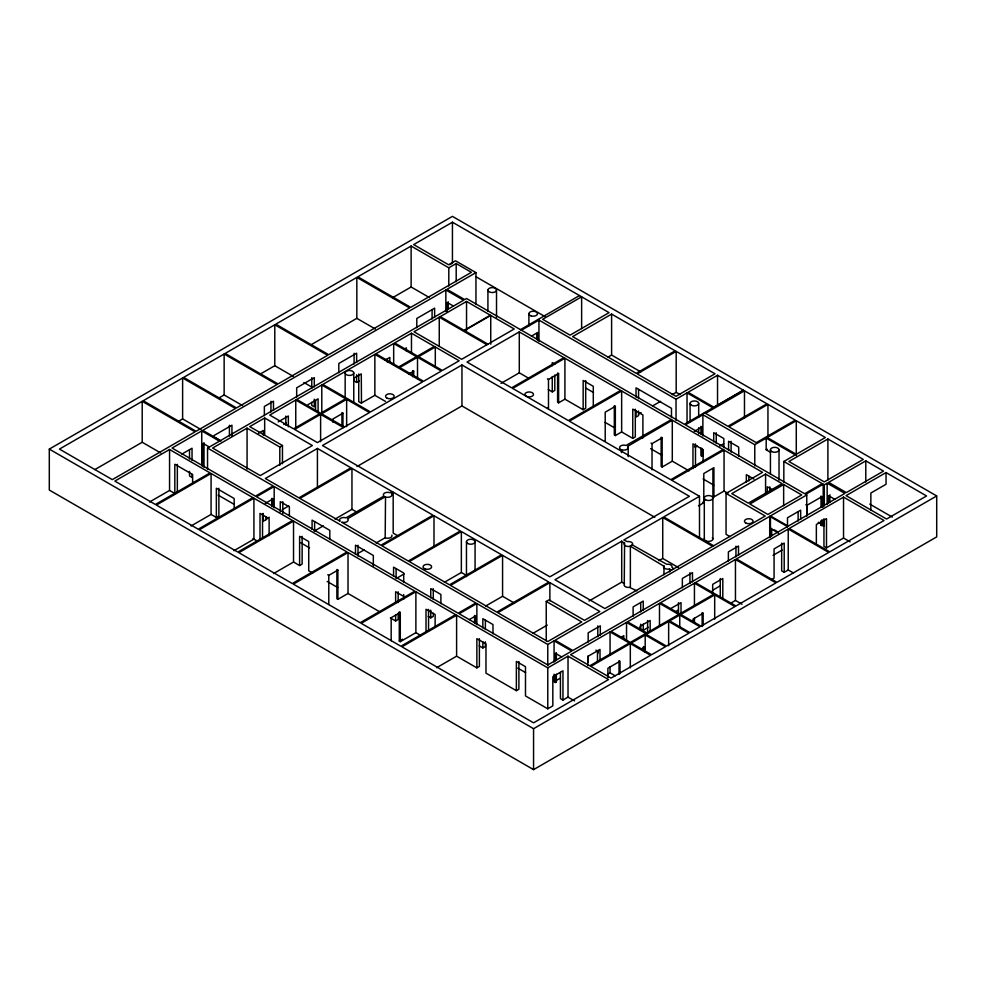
<?xml version="1.0" encoding="UTF-8"?>
<svg xmlns="http://www.w3.org/2000/svg" width="986" height="986" viewBox="0 0 986 986"><rect width="100%" height="100%" fill="white"/><g stroke="black" fill="none" stroke-linecap="round" stroke-linejoin="round"><path stroke-width="1.48" d="M729.973 536.606L726.053 534.35L726.053 493.407L765.21 516.011L604.899 608.572L554.958 579.743L621.71 541.203L624.237 543.372A4.301 2.477 0 0 0 629.499 546.404L632.531 544.654A4.301 2.477 0 0 0 627.269 541.61L623.805 539.995L662.728 517.514L712.668 546.355M624.594 542.867L624.237 584.304A4.301 2.477 0 0 0 629.499 587.348L636.82 590.873M630.362 587.138L630.362 546.207L663.652 566.038A4.301 2.477 0 0 0 668.915 569.082L671.639 570.031M49.3 449.111L452.438 216.365L936.7 495.958L936.7 536.889L533.562 769.635L49.3 490.042L49.3 449.111L533.562 728.703L936.7 495.958M142.206 401.327L59.443 449.098L112.318 479.627L195.08 431.843L142.206 401.327L142.206 442.258L94.915 469.558M182.62 377.983L143.216 400.735L196.091 431.264L235.494 408.512L182.62 377.983L182.62 418.927L201.119 429.613M224.142 354.011L183.63 377.404L236.504 407.933L277.017 384.54L224.142 354.011L224.142 394.955L242.655 405.628M274.786 324.776L225.153 353.432L278.027 383.948L327.66 355.305L274.786 324.776L274.786 365.707L293.298 376.393M356.833 277.399L275.809 324.184L328.683 354.714L409.708 307.928L356.833 277.399L356.833 318.342L311.675 344.422M411.125 246.056L357.844 276.82L410.718 307.349L471.394 272.321L456.198 263.545L448.803 267.81L411.125 246.056L411.125 287L392.477 297.76M581.629 328.646L581.629 296.811L542.657 319.304L570.093 335.154L609.065 312.648L452.438 222.207L413.664 244.602L448.605 264.778L455.495 260.797L475.955 272.604L475.955 304.452M178.676 421.195L182.62 418.927M218.917 397.962L224.142 394.955M260.427 374.002L274.786 365.707M449.85 264.642L452.438 263.151L452.438 222.207M169.555 449.505L114.857 481.082L155.369 504.475L210.067 472.898L169.555 449.505L169.555 490.449L149.539 501.997M207.541 448.051L219.471 441.161L201.736 430.919L172.082 448.051L255.448 496.18L273.171 485.938L207.541 448.051L207.541 469.274M445.845 289.995L202.746 430.34L220.482 440.569L463.58 300.225L445.845 289.995L445.845 311.219M475.955 272.604L446.966 289.342L464.689 299.584L466.538 298.511L684.346 424.276L712.89 407.797L687.032 392.872L676.026 399.231L538.96 320.093L521.434 330.211M181.855 454.102L192.036 448.223L192.036 460.536M214.122 435.479L231.944 425.188L231.944 435.96M282.464 445.512L279.802 447.04L247.067 428.146L212.594 448.051L260.292 475.585L312.352 445.524L264.667 417.99L249.729 426.605L282.464 445.512L282.464 463.703M296.774 399.453L320.61 413.22L345.63 398.775L321.793 385.008L269.733 415.069L293.569 428.836L319.6 413.8L295.763 400.033L295.763 428.848M374.865 354.368L322.804 384.417L370.49 411.951L422.575 381.902L374.865 354.368L374.865 395.3L361.283 403.138L358.744 401.684L358.744 373.977M393.673 343.51L375.876 353.777L398.738 366.94L416.499 356.685L393.673 343.51L393.673 364.734M411.47 333.231L394.683 342.918L417.509 356.106L434.296 346.419L411.47 333.231L411.47 352.939M486.936 344.718L439.251 317.196L413.997 331.777L461.682 359.298L514.224 328.967L490.745 315.421L464.48 330.581L487.947 344.139M466.538 301.445L440.261 316.605L464.11 330.372L490.375 315.212L466.538 301.445L466.538 330.248M258.418 433.285L263.274 430.488L263.274 435.109M278.225 421.86L288.343 416.006L288.343 426.778M307.965 404.679L318.096 398.837L318.096 412.69M353.678 378.291L361.283 373.904L361.48 403.027M384.774 360.334L389.84 357.413L389.84 362.035M403.829 349.34L406.355 347.873L406.355 350.954M283.783 424.498L286.359 423.006M354.097 377.897L354.097 380.978L356.636 382.432L359.249 380.929M169.555 490.449L174.818 493.481L177.344 492.026L177.344 464.32M211.078 473.49L156.38 505.066L198.211 529.211L252.909 497.634L211.078 473.49L211.078 514.421L191.074 525.969M417.509 357.277L399.749 367.531L423.561 381.311L441.358 371.032L417.509 357.277L417.509 378.501M435.307 346.998L418.532 356.685L442.369 370.453L459.156 360.765L435.307 346.998L435.307 366.706M343.448 427.567L320.61 414.391L294.58 429.415L317.418 442.591L369.491 412.555L346.641 399.355L321.633 413.8L344.459 426.987M408.635 374.101L413.701 371.167L413.701 375.789M342.955 427.037L342.955 413.183L332.824 419.038L332.824 422.107M520.46 329.644L579.485 295.566M317.418 448.445L265.345 478.506L298.881 497.856L350.942 467.795L317.418 448.445L317.418 487.86M461.953 364.993L322.484 445.524L549.892 576.822L689.374 496.291L461.953 364.993L461.953 405.936L654.79 517.268M519.289 331.9L467.019 362.072L511.648 387.831L563.906 357.659L519.289 331.9L519.289 372.831L500.987 383.394M211.078 514.421L216.353 517.465L218.88 515.998L218.88 488.304M531.466 336.127L537.801 332.467L537.801 340.158M253.92 498.226L199.234 529.802L237.823 552.086L292.522 520.497L253.92 498.226L253.92 539.157L233.916 550.706M274.182 486.529L256.459 496.759L458.12 613.193L475.856 602.964L274.182 486.529L274.182 507.753M265.32 503.341L272.912 498.953L272.912 506.644M611.603 314.103L572.62 336.608L636.192 373.312L675.163 350.806L611.603 314.103L611.603 355.046L640.74 371.858M351.953 468.387L299.892 498.448L340.121 521.237A4.301 2.477 0 0 1 340.799 518.242A4.301 2.477 0 0 1 345.987 517.847L383.961 496.057A4.301 2.477 0 0 1 384.639 493.062A4.301 2.477 0 0 1 389.827 492.667L392.169 491.607L351.953 468.387L351.953 509.318L335.03 519.092M269.252 517.182L265.838 519.721L265.838 516.639M282.267 509.676L288.775 505.917M357.018 466.514L461.953 405.936M265.838 519.721L263.299 521.175L263.299 513.484M564.916 358.238L512.658 388.422L568.367 420.578L620.638 390.407L564.916 358.238L564.916 399.182L583.157 409.708L585.684 408.241L585.684 380.547M293.532 521.089L238.834 552.665L292.312 583.539L347.01 551.963L293.532 521.089L293.532 562.02L273.516 573.581M547.464 378.846L548.487 379.437L558.606 373.583L558.606 402.818L557.595 402.239L557.595 373.004L558.606 373.583M607.709 357.289L611.603 355.046M548.302 389.581L552.259 391.873L554.798 390.407L554.798 375.025M314.214 531.109L323.322 525.858M385.181 496.808L347.565 518.759A4.301 2.477 0 0 1 346.887 521.754A4.301 2.477 0 0 1 341.698 522.149L380.916 545.233L432.99 515.173L393.18 492.187L391.393 493.579A4.301 2.477 0 0 1 390.715 496.574A4.301 2.477 0 0 1 385.526 496.969L385.181 537.74L376.048 543.015M558.606 402.818L564.916 399.182M293.532 562.02L299.608 565.533L302.135 564.066L302.135 536.372M676.186 351.386L637.202 373.891L676.026 396.31L714.998 373.805L676.186 351.386L676.186 392.329L672.279 394.573M621.648 390.998L569.378 421.17L619.011 449.826L620.194 448.852A4.301 2.477 0 0 1 620.872 445.857A4.301 2.477 0 0 1 626.061 445.462L671.281 419.642L621.648 390.998L621.648 431.93L632.765 438.351L635.304 436.884L635.304 409.19M348.021 552.554L293.323 584.131L360.173 622.721L414.872 591.144L348.021 552.554L348.021 593.486L379.758 611.813M357.807 553.54L364.327 549.781M615.338 406.331L614.315 405.751L614.315 434.986L615.338 435.578L615.338 406.331L605.207 412.185L605.207 441.42M327.771 574.776L328.782 575.356L337.89 570.093L337.89 599.328L336.879 598.749L336.879 569.514L337.89 570.093M434 515.752L381.939 545.813L408.266 561.022L460.339 530.961L434 515.752L434 546.071M638.509 414.083L641.097 412.579M652.794 405.825L660.595 401.327M704.411 412.69L727.951 426.285L766.935 403.792L717.537 375.259L688.043 392.292L713.987 407.267L743.469 390.234M615.338 435.578L621.648 431.93M337.89 599.328L348.021 593.486M461.349 531.54L409.289 561.601L449.493 584.821L501.554 554.761L461.349 531.54L461.349 572.484L444.427 582.245M396.249 578.486L404.063 573.975M621.414 449.604L620.021 450.405L670.776 479.714L723.046 449.53L672.292 420.233L627.638 446.375A4.301 2.477 0 0 1 626.948 449.37A4.301 2.477 0 0 1 621.759 449.764L621.414 452.636M713.901 407.218L743.382 390.185M651.019 443.034L652.029 443.626L662.161 437.772L662.161 467.019L661.15 466.427L661.15 437.192L662.161 437.772M783.833 461.473L795.258 454.891L766.184 438.104L754.771 444.698L702.882 414.736L685.369 424.855L804.675 493.74L822.201 483.621L783.833 461.473L783.833 482.709M705.508 413.331L744.479 390.826L744.479 418.113M415.882 591.736L361.196 623.312L400.895 646.237L455.594 614.66L415.882 591.736L415.882 632.667L400.291 641.676L399.281 641.085L399.281 611.85L400.291 612.429L400.291 641.676M694.354 431.363L701.946 426.975L701.946 434.666M400.291 612.429L391.171 617.692L391.171 640.777M502.577 555.34L450.503 585.401L496.796 612.133L548.857 582.073L502.577 555.34L502.577 596.284L485.654 606.045M767.946 404.371L728.974 426.876L756.287 442.652L795.271 420.147L767.946 404.371L767.946 436.206M662.161 467.019L672.292 461.165L689.078 470.864M390.345 617.914L395.632 620.97L398.159 619.504L398.159 613.354M700.935 447.94L700.935 455.631L701.946 456.21L702.882 455.68L702.882 449.616M719.792 446.017L723.699 443.762M428.183 616.373L430.759 617.865L433.285 616.398L433.285 613.317M726.053 493.407L762.548 472.343L724.057 450.121L671.786 480.293L699.481 496.278L699.505 537.222M399.281 641.085L402.559 639.187M456.604 615.239L401.906 646.816L533.586 722.837L608.547 679.564L568.022 656.171L547.772 667.867L456.604 615.239L456.604 656.171L476.867 667.867L479.393 666.413L479.393 638.706M476.867 603.543L459.143 613.773L547.772 664.946L571.794 651.068L554.07 640.838L547.772 644.474L476.867 603.543L476.867 624.767M796.281 420.726L767.194 437.513L796.281 454.312L825.356 437.513L796.281 420.726L796.281 455.606M469.262 619.627L475.597 615.967L475.597 623.67M766.184 438.104L766.184 449.801L767.194 449.209M546.232 601.46L548.992 599.87L584.488 620.354L599.833 611.493L549.88 582.652L497.807 612.713L547.772 641.553L581.728 621.956L546.232 601.46L546.232 640.875M699.505 496.291L663.738 516.935L713.679 545.763M698.458 505.83L703.794 502.749L703.794 473.514L713.926 467.66L713.926 496.907L712.915 496.315L712.915 468.621M713.926 496.907L724.057 491.053L727.988 493.32M765.58 474.093L731.785 493.616L748.325 503.156L782.12 483.645L765.58 474.093L765.58 493.801M827.895 438.98L788.911 461.485L824.284 481.907L863.268 459.402L827.895 438.98L827.895 479.911M436.601 667.732L456.604 656.171M479.258 645.867L482.844 647.938L485.383 646.471L485.383 641.861M783.648 484.52L749.841 504.043L767.897 514.458L801.704 494.947L783.648 484.52L783.648 505.744M532.958 633.357L547.267 625.087M588.987 601.029L621.71 582.134L624.594 583.798M658.833 560.701L662.728 558.458L678.504 567.566M770.436 537.148L770.436 515.924L788.159 526.154L844.879 493.407L827.155 483.177L824.284 484.829L823.211 484.212L805.685 494.319L806.77 494.947L806.77 516.171L806.856 505.35L822.041 496.574L822.041 507.346M769.709 516.344L555.081 640.259L572.804 650.489L787.432 526.573L769.709 516.344L769.709 537.567M770.436 515.924L806.77 494.947M865.794 460.869L828.61 482.339L846.333 492.569L883.518 471.098L865.794 460.869L865.794 482.092M610.063 631.903L570.561 654.716L589.801 665.821L629.302 643.02L610.063 631.903L610.063 654.642M626.529 622.4L611.073 631.323L630.313 642.428L645.768 633.505L626.529 622.4L626.529 640.592M659.486 603.37L627.54 621.809L646.791 632.926L678.738 614.475L659.486 603.37L659.486 626.11M694.44 583.194L660.497 602.779L679.748 613.896L713.679 594.299L694.44 583.194L694.44 605.934M735.457 559.506L695.45 582.603L735.963 605.996L775.97 582.899L735.457 559.506L735.457 600.449L741.99 604.221M788.233 529.038L736.468 558.926L776.98 582.319L828.745 552.431L788.233 529.038L788.233 569.982L793.459 572.989M843.535 497.117L789.244 528.459L829.756 551.852L884.048 520.497L843.535 497.117L843.535 538.048L826.49 547.896L823.951 546.429L823.951 518.722M886.057 472.565L846.062 495.65L886.587 519.043L926.569 495.958L886.057 472.565L886.057 484.262L870.86 493.025L870.86 509.959M476.867 667.867L476.867 638.632L485.975 643.895L485.975 673.13L516.368 690.681L518.895 689.214L518.895 661.52M621.266 637.129L623.793 635.674L623.793 638.743M671.059 608.387L681.018 602.631L681.018 613.403M821.03 520.608L821.03 525.23L822.201 524.552L818.232 522.272M821.03 525.23L824.284 525.772L824.284 519.696M560.368 678.134L555.081 681.19L556.35 681.918L556.35 674.227M640.703 624.212L640.703 628.834L643.242 630.288L648.455 627.281M675.829 611.48L678.442 609.977M712.422 590.355L720.396 585.746M773.061 555.34L782.243 550.04M554.07 674.19L554.07 681.782L555.34 682.509L556.35 681.918M630.313 643.599L590.811 666.413L611.073 678.109L650.575 655.296L630.313 643.599L630.313 667.855M645.189 635.009L631.336 643.02L651.586 654.716L665.451 646.705L645.189 635.009L645.189 651.697M668.644 621.476L646.2 634.429L666.462 646.126L688.894 633.172L668.644 621.476L668.644 645.731M679.748 615.067L669.654 620.897L689.904 632.593L699.998 626.763L679.748 615.067L679.748 627.195M714.69 594.891L680.759 614.475L701.021 626.172L734.952 606.587L714.69 594.891L714.69 619.146M640.69 649.306L644.487 647.112L644.487 651.734M703.154 625.555L703.154 613.243L693.022 619.097L693.022 622.178M516.368 690.681L516.368 661.433L525.489 666.696L525.489 695.943L547.772 708.811L552.826 705.877L552.826 676.642L562.957 670.788L562.957 700.035L560.43 698.569L560.43 672.415M562.957 700.035L568.022 697.114L574.555 700.886M607.549 674.288L610.063 672.846L615.19 675.804M730.392 603.37L735.457 600.449M771.471 579.645L774.072 578.153L774.072 548.906L784.203 543.064L784.203 572.299L781.664 570.845L781.664 543.138M784.203 572.299L788.233 569.982M385.181 537.74L385.526 537.9A4.301 2.477 0 0 0 390.296 537.715A4.301 2.477 0 0 0 391.824 535.115M476.275 276.918L545.147 316.679M676.186 392.329L680.057 394.573M869.763 504.092L892.219 517.058M766.184 449.801L769.98 451.995M834.748 499.261L828.413 495.601L828.413 503.304M701.946 426.975L700.935 426.396L700.935 434.086M805.833 504.758L806.856 505.35M554.798 364.093L552.259 362.626L552.259 365.707M753.933 479.073L746.34 474.685L746.34 482.376M772.543 489.808L767.268 486.764L767.268 492.926M453.449 306.067L447.114 302.419L447.114 311.65M411.125 287L429.317 297.501M585.499 387.905L593.473 392.514M843.535 538.048L850.068 541.819M519.289 372.831L528.521 378.168M605.01 422.316L614.118 427.579M650.637 448.667L662.247 455.372M703.092 478.95L713.728 485.1M774.232 529.815L778.028 532.009M778.57 533.155L770.978 528.767L770.978 536.458M547.464 408.093L548.487 408.672L548.487 379.437M702.784 502.17L703.794 502.749M356.833 318.342L375.346 329.028M413.701 371.167L412.69 370.588L412.69 376.738M374.865 395.3L385.464 401.413M632.334 544.925L666.696 564.288A4.301 2.477 0 0 1 671.959 567.332L673.746 568.823M303.873 382.494L311.798 387.079M703.154 613.243L702.143 612.663L702.143 626.517M342.955 413.183L341.945 412.604L341.945 426.457M644.487 647.112L643.476 646.533L643.476 651.142M351.953 509.318L357.142 512.313M398.492 536.187L393.18 533.118L393.18 492.187M461.349 572.484L466.267 575.319M502.577 596.284L514.47 603.149M595.889 650.156L598.514 651.672M213.025 436.478L220.95 441.062M209.34 447.003L203.005 443.355L203.005 466.44M561.663 656.923L555.34 653.262L555.34 660.965M272.912 498.953L271.902 498.374L271.902 506.065M142.206 442.258L160.706 452.944M404.741 596.998L395.632 591.736L395.632 602.508M218.152 495.12L234.089 504.314M300.73 542.781L309.555 547.883M517.761 668.089L525.587 672.612M252.909 538.578L257.568 541.265M312.685 573.088L308.729 570.795L308.729 541.56L299.608 536.298L299.608 565.533M327.204 581.469L337.767 587.57M415.882 632.667L420.948 635.588M829.879 494.762L829.879 502.453M827.155 483.177L827.155 504.401M826.49 547.896L826.49 518.648L816.359 524.503L816.359 544.506M824.284 484.829L824.284 506.052M823.211 484.212L823.211 506.952M823.211 520.596L823.211 525.144M822.041 519.659L822.041 525.821M821.03 495.995L821.03 506.767M800.669 519.4L800.669 510.169L787.494 517.761L787.494 527.005M798.13 511.783L798.13 521.015M779.026 449.801L779.026 480.133M771.693 528.348L771.693 536.051M770.436 449.801L770.436 474.069M769.807 486.837L769.807 491.459M754.771 444.698L754.771 465.922M748.867 476.3L748.867 480.909M738.711 456.358L738.711 447.114L728.58 441.272L728.58 450.503M738.502 555.291L738.502 546.059L728.371 551.901L728.371 561.145M735.963 546.133L735.963 556.905M731.119 441.346L731.119 452.118M724.057 450.121L724.057 491.053M723.847 447.767L723.847 438.536L713.716 432.694L713.716 441.925M722.8 598.514L722.8 578.511L712.668 584.365L712.668 593.597M720.261 578.597L720.261 597.06M717.537 375.259L717.537 405.591M716.255 432.768L716.255 443.54M712.89 498.016L712.89 538.96M704.3 498.016L704.3 538.96M703.092 462.027L703.092 449.715L692.961 443.86L692.961 468.486M702.882 414.736L702.882 435.96M701.946 448.519L701.946 456.21M698.68 403.422L698.68 417.066M698.68 427.677L698.68 433.741M695.487 443.934L695.487 467.019M694.44 618.062L694.44 622.61M692.48 581.863L692.48 572.632L682.349 578.474L682.349 587.705M690.089 403.422L690.089 421.614M689.941 572.706L689.941 583.478M687.032 392.872L687.032 423.191M678.479 602.717L678.479 613.489M676.026 399.231L676.026 420.455M672.292 420.233L672.292 461.165M671.478 417.534L671.478 408.303L636.032 387.831L636.032 397.075M669.679 568.897L669.679 571.929M663.972 565.607L663.972 574.702M662.728 517.514L662.728 558.458M652.029 443.626L652.029 469.792M650.156 631.225L650.156 620.453L640.025 626.295L640.025 629.376M647.617 620.527L647.617 632.839M643.242 610.285L643.242 601.053L633.111 606.908L633.111 616.139M643.242 624.138L643.242 630.288M642.897 438.043L642.897 414.958L632.765 409.116L632.765 438.351M640.703 602.668L640.703 611.899M638.558 389.458L638.558 398.689M638.558 411.002L638.558 415.611L636.032 417.078L636.032 410.915M628.205 447.619L628.205 456.715M621.71 541.203L621.71 582.134M620.034 673.549L620.034 661.236L607.881 668.249L607.881 677.481M619.023 660.645L619.023 674.498M610.063 666.782L610.063 672.846M600.314 635.07L600.314 625.839L588.161 632.852L588.161 642.083M600.006 660.176L600.006 649.404L587.853 656.417L587.853 665.661M597.787 625.913L597.787 636.685M597.787 650.538L597.787 653.619M597.479 651.019L597.479 661.791M593.289 406.318L593.289 386.315L583.157 380.473L583.157 409.708M588.161 655.937L588.161 662.099M568.022 656.171L568.022 697.114M556.35 652.683L556.35 660.373M555.34 674.806L555.34 682.509M554.07 640.838L554.07 662.062M552.259 376.479L552.259 391.873M549.88 582.652L549.88 600.844M547.772 644.474L547.772 665.71M547.772 667.867L547.772 708.811M538.96 320.093L538.96 341.329M536.815 333.441L536.815 339.591M533.562 728.703L533.562 769.635M528.89 313.721L528.89 325.848M496.525 290.069A4.301 2.477 0 0 1 490.079 292.213A4.301 2.477 0 0 1 490.079 287.924A4.301 2.477 0 0 1 496.525 290.069L496.525 317.356M492.975 633.776L492.975 624.545L482.844 618.69L482.844 627.934M490.745 315.421L490.745 344.225M487.922 290.069L487.922 311.293M485.383 620.305L485.383 629.549M482.844 641.775L482.844 647.938M475.067 541.745L475.067 570.561M474.586 615.387L474.586 623.078M466.464 541.745L466.464 576.625M456.198 263.545L456.198 281.737M448.803 267.81L448.803 286.014M448.236 301.778L448.236 309.468M440.89 603.703L440.89 594.472L430.759 588.617L430.759 597.849M439.251 317.196L439.251 346M435.134 626.85L435.134 614.537L426.014 609.274L426.014 632.359M434.629 317.393L434.629 308.162L416.795 318.453L416.795 327.697M433.285 588.691L433.285 599.463M432.09 309.777L432.09 319.02M430.759 610.161L430.759 617.865M428.553 609.348L428.553 630.892M403.705 582.233L403.705 573.002L393.574 567.16L393.574 576.391M403.705 594.546L403.705 599.168M398.159 591.81L398.159 602.582M396.113 568.774L396.113 578.006M395.632 614.82L395.632 620.97M387.313 359.027L387.313 362.108M373.324 566.235L373.324 555.463L355.502 545.172L355.502 554.403M358.029 545.246L358.029 556.018M356.636 362.429L356.636 353.198L338.802 363.489L338.802 372.72M356.636 374.742L356.636 382.432M354.097 353.271L354.097 364.044M353.764 372.954A4.301 2.477 0 0 1 347.318 375.111A4.301 2.477 0 0 1 347.318 370.81A4.301 2.477 0 0 1 353.764 372.954L353.764 403.286M346.641 399.355L346.641 426.642M345.162 372.954L345.162 397.222M329.805 539.564L329.805 530.332L312.081 520.103L312.081 529.334M328.782 575.356L328.782 604.591M321.793 385.008L321.793 413.812M320.61 414.391L320.61 441.679M315.569 400.452L315.569 411.224M314.608 521.717L314.608 530.949M314.3 386.869L314.3 377.638L296.675 387.818L296.675 397.05M314.3 399.182L314.3 406.873L311.761 405.419L311.761 402.337M311.761 377.712L311.761 388.484M289.379 515.703L289.379 506.903L280.258 501.64L280.258 511.907M285.817 416.092L285.817 425.323M282.797 501.652L282.797 513.373M279.802 447.04L279.802 465.232M273.479 410.435L273.479 401.203L264.359 406.466L264.359 415.698M272.419 498.743L272.419 506.434M270.94 401.277L270.94 412.049M269.116 535.62L269.116 518.685L260.008 513.423L260.008 539.588M264.667 417.99L264.667 434.666M262.535 513.509L262.535 538.122M247.067 428.146L247.067 469.077M234.175 509.281L234.175 498.509L216.353 488.218L216.353 517.465M229.418 425.262L229.418 436.034M204.016 442.763L204.016 467.389M201.736 430.919L201.736 465.799M192.64 483.769L192.64 474.537L174.818 464.246L174.818 493.481M192.036 474.389L192.036 477.458L189.509 476.004L189.509 471.382M189.509 449.838L189.509 459.069M697.422 446.116A4.301 2.477 0 0 1 694.39 446.843M712.323 537.715A4.301 2.477 0 0 1 709.156 541.413A4.301 2.477 0 0 1 704.448 538.319M770.436 490.745A4.301 2.477 0 0 1 770.571 490.104M705.557 499.779A4.301 2.477 0 0 0 712.742 498.657A4.301 2.477 0 0 0 707.48 495.625A4.301 2.477 0 0 0 705.557 499.779M745.712 522.962A4.301 2.477 0 0 0 752.91 521.853A4.301 2.477 0 0 0 747.647 518.809A4.301 2.477 0 0 0 745.712 522.962M467.721 543.508A4.301 2.477 0 0 0 474.919 542.386A4.301 2.477 0 0 0 469.656 539.354A4.301 2.477 0 0 0 467.721 543.508M425.188 568.971A4.301 2.477 0 0 0 431.634 566.827A4.301 2.477 0 0 0 425.188 564.682A4.301 2.477 0 0 0 425.188 568.971M526.154 396.199A4.301 2.477 0 0 0 533.34 395.078A4.301 2.477 0 0 0 528.077 392.046A4.301 2.477 0 0 0 526.154 396.199M691.346 405.172A4.301 2.477 0 0 0 698.532 404.063A4.301 2.477 0 0 0 693.269 401.019A4.301 2.477 0 0 0 691.346 405.172M771.693 451.563A4.301 2.477 0 0 0 778.878 450.442A4.301 2.477 0 0 0 773.616 447.41A4.301 2.477 0 0 0 771.693 451.563M531.047 315.877A4.301 2.477 0 0 0 537.493 313.721A4.301 2.477 0 0 0 531.047 311.576A4.301 2.477 0 0 0 531.047 315.877M386.956 398.11A4.301 2.477 0 0 0 394.055 396.816A4.301 2.477 0 0 0 388.558 393.907A4.301 2.477 0 0 0 386.956 398.11"/></g></svg>
